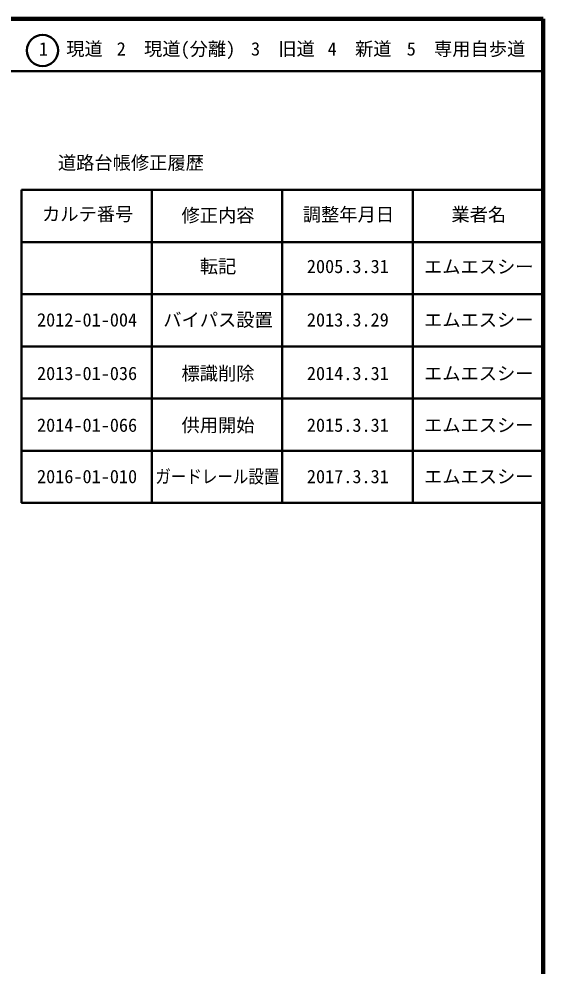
# Model space of a CAD drawing. Units: millimetres on the paper, enlarged 1000 times. Extents: x -61820 to 680000, y 20000 to 380000.
# Drawn here: x 579500 to 680000, y 198357 to 380000 of the extents above; entities that cross this region are included whole.
import ezdxf
from ezdxf.enums import TextEntityAlignment as Align

# ---------------------------------------------------------------- set-up
doc = ezdxf.new("R2010")
doc.units = ezdxf.units.MM
doc.header["$LTSCALE"] = 1000
for name, color, linetype, lineweight in [('M-TTL', 2, 'Continuous', 140), ('M-TTL-FRAM', 2, 'Continuous', 50), ('M-TTL-LINE', 7, 'Continuous', 50)]:
    doc.layers.add(name, color=color, linetype=linetype, lineweight=lineweight)
doc.layers.add('M-TTL-TXT', color=7, linetype='Continuous')
doc.styles.add('ＭＳ ゴシック', font='')
doc.styles.get('ＭＳ ゴシック').set_extended_font_data('MS Gothic')

msp = doc.modelspace()

# ---------------------------------------------------------------- linework, layer by layer
at = {"layer": 'M-TTL'}
for p, q in [((680000, 380000), (40000, 380000)), ((680000, 20000), (680000, 380000))]:
    msp.add_line(p, q, dxfattribs=at)
at = {"layer": 'M-TTL-FRAM'}
msp.add_line((580000, 347197), (680000, 347197), dxfattribs=at)
msp.add_lwpolyline([(580000, 347197), (580000, 287197), (680000, 287197)], dxfattribs=at)
at = {"layer": 'M-TTL-LINE'}
for p, q in [((40000, 370000), (680000, 370000)), ((605000, 347197), (605000, 287197)), ((630000, 347197), (630000, 287197)), ((655000, 347197), (655000, 287197)), ((580000, 337197), (680000, 337197)), ((580000, 327197), (680000, 327197)), ((580000, 317197), (680000, 317197)), ((580000, 307197), (680000, 307197)), ((580000, 297197), (680000, 297197))]:
    msp.add_line(p, q, dxfattribs=at)
msp.add_circle((584031, 373958), 3000, dxfattribs=at)

# ---------------------------------------------------------------- texts
at = {"layer": 'M-TTL-TXT', "style": 'ＭＳ ゴシック'}
for s, p in [('1\u3000現道', (583323, 372208)), ('2\u3000現道(分離)', (598244, 372208)), ('3\u3000旧道', (623996, 372208)), ('4\u3000新道', (638699, 372208)), ('5\u3000専用自歩道', (653853, 372208)), ('道路台帳修正履歴', (586968, 350363)), ('カルテ番号', (583925, 340527)), ('修正内容', (610675, 340273)), ('調整年月日', (633925, 340447)), ('業者名', (662425, 340447)), ('転記', (614175, 330495)), ('2005.3.31', (634712, 330495)), ('エムエスシー', (657175, 330439)), ('2012-01-004', (582962, 320243)), ('バイパス設置', (607175, 320243)), ('2013.3.29', (634712, 320243)), ('エムエスシー', (657175, 320243)), ('2013-01-036', (582962, 309969)), ('標識削除', (610675, 309969)), ('2014.3.31', (634712, 309969)), ('エムエスシー', (657175, 309969)), ('2014-01-066', (582962, 300047)), ('供用開始', (610675, 300047)), ('2015.3.31', (634712, 300047)), ('エムエスシー', (657175, 300047)), ('2016-01-010', (582962, 290194)), ('2017.3.31', (634712, 290194)), ('エムエスシー', (657175, 290194))]:
    msp.add_text(s, height=2566, dxfattribs=at).set_placement(p, align=Align.BOTTOM_LEFT)
at = {"layer": 'M-TTL-TXT', "style": 'ＭＳ ゴシック', "width": 0.85}
msp.add_text('ガードレール設置', height=2566, dxfattribs=at).set_placement((605650, 290194), align=Align.BOTTOM_LEFT)

doc.saveas('drawing.dxf')
